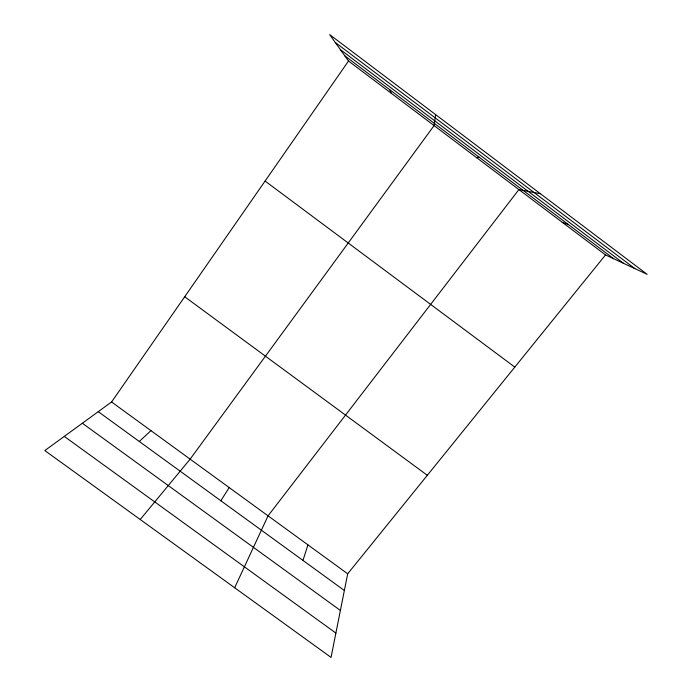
<?xml version="1.0" encoding="UTF-8"?>
<svg xmlns="http://www.w3.org/2000/svg" width="692" height="692" viewBox="0 0 692 692"><rect width="100%" height="100%" fill="white"/><g stroke="black" fill="none" stroke-linecap="round" stroke-linejoin="round"><path stroke-width="1.04" d="M435.614 114.604L434.092 125.581L190.127 459.151L140.216 519.502M605.517 254.915L347.687 573.789L331.044 657.4L44.824 450.561L111.576 401.983L348.508 61.017L329.66 34.6L647.176 274.352L605.517 254.915L348.508 61.017M302.966 560.416L307.949 544.881M234.674 587.759L268.055 515.851L518.913 189.573L540.409 193.734M220.869 500.757L229.173 487.557M139.308 441.487L150.934 430.623M476.598 157.655L478.864 156.989M562.311 222.322L568.521 224.64M64.278 436.401L335.888 633.076M98.264 411.671L344.357 590.492M82.357 423.245L340.386 610.439M111.576 401.983L347.687 573.789M184.703 296.756L427.327 475.292M265.088 181.07L514.805 367.097M335.239 42.42L634.867 268.608M340.36 49.599L623.553 263.332M344.824 55.844L613.692 258.73M389.708 89.718L391.395 93.377"/></g></svg>
